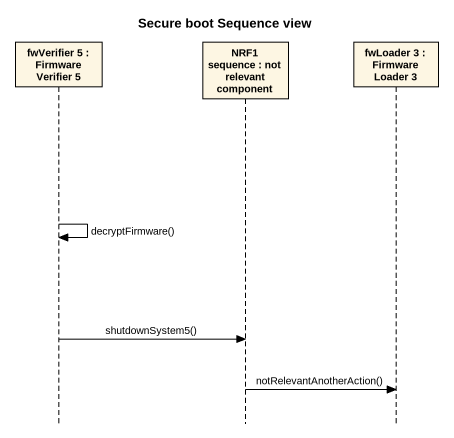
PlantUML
@startuml
title Secure boot Sequence view
hide footbox
participant "fwVerifier 5 : Firmware Verifier 5" as fwVerifier_5
participant "NRF1 sequence : not relevant component" as NRF1_sequence
participant "fwLoader 3 : Firmware Loader 3" as fwLoader_3

fwVerifier_5 -> fwVerifier_5 : decryptFirmware()
fwVerifier_5 -> NRF1_sequence : shutdownSystem5()
NRF1_sequence -> fwLoader_3 : notRelevantAnotherAction()
@enduml
